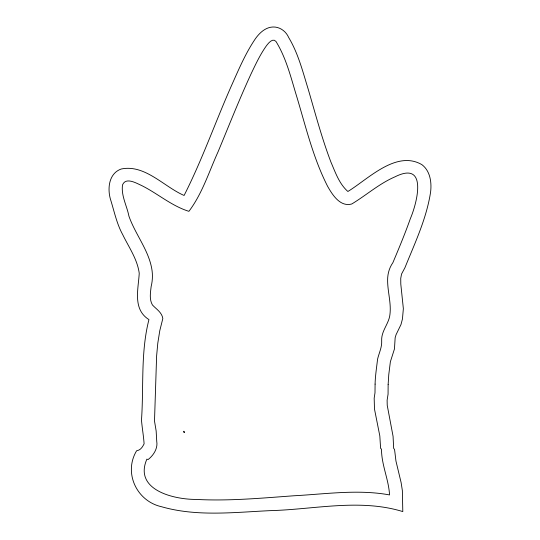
<?xml version="1.0" encoding="UTF-8"?>
<svg xmlns="http://www.w3.org/2000/svg" width="540" height="540" viewBox="0 0 540 540"><rect width="100%" height="100%" fill="white"/><g stroke="black" fill="none" stroke-linecap="round" stroke-linejoin="round"><path stroke-width="0.81" d="M375.091 384.109L374.996 392.789L374.173 398.23L374.49 409.077L379.823 435.962L380.599 448.349L381.503 449.138C381.443 464.805 388.712 479.372 389.543 494.924C358.007 489.152 325.748 494.08 294.05 495.761C261.482 498.123 228.812 501.194 196.128 499.419C173.873 499.534 133.461 489.989 146.88 459.142L148.095 459.56C153.448 455.423 158.011 448.423 156.735 441.376L156.155 430.961L154.501 421.045L156.614 355.941L157.795 343.163L159.786 330.662L162.83 318.512C161.885 312.35 156.269 309.13 152.429 304.958C149.175 299.416 150.458 292.619 151.139 286.578A43.105 43.105 0 0 0 152.105 270.904C149.391 250.85 135.459 234.873 128.925 216.142C126.907 205.781 121.001 195.71 122.513 184.923C125.773 176.796 136.472 183.242 141.629 185.537C157.694 193.529 171.612 205.97 188.912 211.329C202.284 193.624 208.966 171.875 218.052 151.828C228.94 125.699 239.294 99.333 251.181 73.636C255.724 64.132 260.206 54.506 266.335 45.887C268.252 43.349 272.707 37.53 275.96 41.452C286.517 58.495 291.101 78.374 296.966 97.349C305.971 127.379 313.301 158.288 327.632 186.354C332.471 194.873 340.16 207.178 351.722 204.005C366.221 195.298 379.168 183.668 394.902 176.87C428.105 160.171 417.17 202.73 410.407 218.498C405.142 233.449 399.026 248.076 392.884 262.676C389.833 266.983 388.125 272.106 387.72 277.351C386.863 290.459 391.986 303.426 389.637 316.501C387.842 324.898 381.186 331.654 381.672 340.72C382.111 347.2 378.986 353.065 377.555 359.255C376.623 367.538 375.28 375.766 375.091 384.109M388.139 384.561L388.064 394.16L387.119 400.248L387.227 405.317L393.073 436.347L393.653 448.335L394.551 449.442L395.955 461.059L401.105 482.544L402.361 490.57L402.8 511.583C359.701 498.326 314.044 509.537 270.162 510.644C234.063 512.325 196.668 516.875 161.386 506.689C136.681 501.127 123.336 472.824 136.6 450.785C140.819 450.077 142.337 447.1 144.099 443.873C143.6 435.956 142.108 427.95 141.487 420.032C143.849 386.593 140.522 352.404 148.946 319.599C132.394 309.231 138.402 289.055 139.232 273.26C137.356 259.139 128.824 247.239 122.742 234.698C116.87 224.032 114.413 212.112 110.876 200.597C107.136 189.5 108.452 173.455 121.223 169.007C144.95 164.072 163.984 186.793 184.1 195.46C202.142 159.962 215.285 122.236 231.39 85.853C238.592 69.741 245.471 53.298 255.447 38.657C259.558 32.893 265.424 27.297 272.909 27C279.788 26.69 286.058 31.327 288.691 37.537C298.134 53.251 302.67 71.24 308.029 88.614C315.259 113.204 321.766 138.058 330.905 162.027C335.36 172.368 339.208 183.85 347.882 191.484C368.105 179.179 396.299 149.722 421.909 164.666C430.252 170.957 431.798 182.412 430.583 192.139C426.539 218.632 414.862 243.101 404.919 267.746L401.564 274.01L400.734 278.363L400.795 284.081L403.36 308.657L402.449 319.005L400.964 324.594L396.056 334.712L395.152 337.763L394.463 348.935L390.38 361.726L388.766 374.645L388.139 384.561M183.89 431.291L184.174 432.567L183.89 431.291"/></g></svg>
